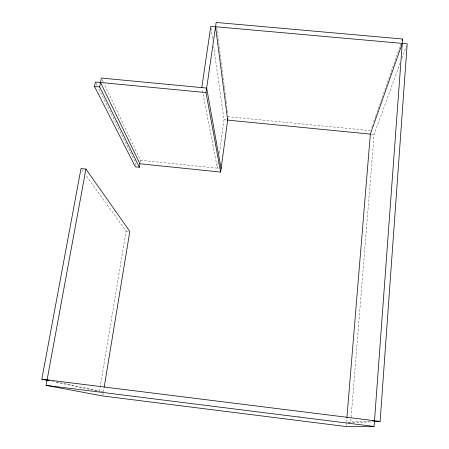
<?xml version="1.0" encoding="UTF-8"?>
<svg xmlns="http://www.w3.org/2000/svg" width="449" height="449" viewBox="0 0 449 449"><rect width="100%" height="100%" fill="white"/><g stroke="black" fill="none" stroke-linecap="round" stroke-linejoin="round"><path stroke-width="0.34" stroke-dasharray="2.25 1.68" d="M400.233 62.871L374.112 134.47L350.652 422.835L347.891 422.487M346.263 425.338L346.415 423.525M346.516 422.313L346.858 418.126M218.152 162.645L217.395 168.173L202.067 88.986M219.477 152.963L224.017 119.765L213.64 46.376M99.454 391.388L126.085 230.999L85.922 175.374M140.206 162.027L140.498 160.282L104.039 83.744M102.843 395.294L103.18 393.245M103.405 391.882L104.084 387.728M135.665 165.109L135.957 163.363L98.151 87.622M371.794 127.348L372.715 124.71M373.63 122.072L375.471 116.802M375.701 116.139L400.733 44.277M401.906 58.275L406.463 45.792M347.913 422.234L371.003 420.921M352.706 422.734L373.271 421.746M370.644 130.642L228.131 116.729L227.868 114.647M224.017 119.765L227.671 120.124M371.609 134.223L374.112 134.47M140.498 160.282L219.022 168.341M126.085 230.999L128.582 231.274M298.585 416.313L299.977 416.487M52.112 381.403L98.769 391.242M56.591 381.908L100.009 391.158M100.688 391.304L102.726 391.736M81.825 169.7L84.283 173.106M95.963 83.239L97.837 86.999M102.232 79.95L103.736 83.116M211.092 28.377L212.759 40.146M216.788 27.305L224.438 87.611M224.522 88.307L224.966 91.77M225.05 92.466L226.105 100.784M226.195 101.48L226.633 104.943M226.723 105.638L226.986 107.715M227.34 110.488L227.778 113.956"/><path stroke-width="0.67" d="M373.955 421.718L380.123 421.42L407.181 43.822L210.8 26.3L201.803 87.611M47.308 380.387L41.819 379.231L81.005 168.566L85.927 169.077L46.084 385.371L102.726 395.979L346.162 426.55L374.084 426.455L402.573 39.007L216.171 22.45L206.012 92.567L220.627 172.079L139.92 163.773L100.509 82.481M346.92 417.43L370.358 134.105L402.248 43.385M220.627 172.079L227.856 118.766M206.012 92.567L95.34 81.987L94.509 86.433L135.374 166.86L139.342 167.269L139.92 163.773M104.202 387.038L129.828 231.415L85.927 169.077M139.342 167.269L99.689 86.926L101.328 78.053L206.663 88.071L221.104 168.555M402.113 40.326L402.573 39.007M372.406 420.836L374.505 420.719M94.509 86.433L99.689 86.926M370.358 134.105L227.671 120.124L215.554 26.727M41.819 379.231L380.123 421.42M46.084 385.371L374.084 426.455M47.094 379.888L49.805 380.466"/></g></svg>
